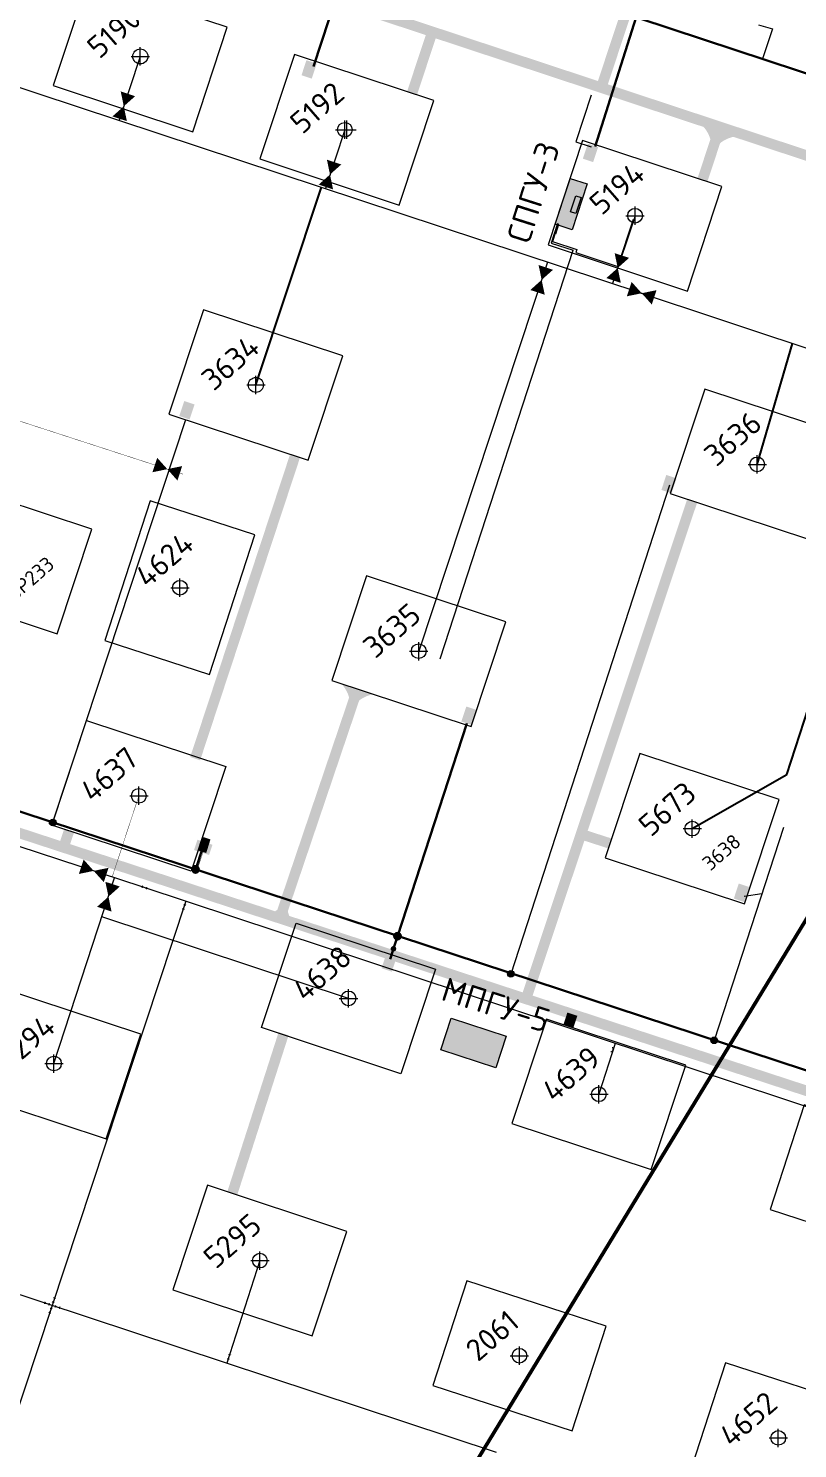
# Model space of a CAD drawing. Header units: millimetres. Extents: x 519 to 9564855, y -810 to 5021775.
# Drawn here: x 9545154 to 9545574, y 4996223 to 4996998 of the extents above; entities that cross this region are included whole.
import ezdxf

# ---------------------------------------------------------------- set-up
doc = ezdxf.new("R2010")
doc.units = ezdxf.units.MM
doc.header["$LTSCALE"] = 2
doc.header["$MEASUREMENT"] = 0
doc.header["$PDMODE"] = 2
doc.header["$PDSIZE"] = 5
doc.linetypes.add('DASHED2', pattern=[9.525, 6.35, -3.175])
for name, color, linetype in [('2003-2004 Supplemental wells', 7, 'Continuous'), ('Existing roads', 41, 'Continuous'), ('OilColl&Flowlines', 3, 'Continuous'), ('Stage 10 wells', 7, 'Continuous'), ('stage 7.frame', 7, 'Continuous'), ('МГ-земельный участок', 7, 'Continuous'), ('Скважины  2018 года', 7, 'Continuous'), ('Скважины 2017г', 221, 'Continuous'), ('Скважины 2019г.', 241, 'Continuous'), ('Скважины на 2016 год.', 40, 'Continuous')]:
    doc.layers.add(name, color=color, linetype=linetype)
for name, color, linetype, lineweight in [('Stage 11.Object 2.Frame&Text', 26, 'Continuous', 53), ('TX_OIL_New FG', 244, 'Continuous', 50), ('TX_OIL_New Steel', 244, 'Continuous', 50), ('WELLS(drilled after 2000y)', 6, 'Continuous', 40), ('Водовод проектируемый', 5, 'Continuous', 60), ('Контур2', 151, 'Continuous', 20), ('неф.коллектор', 94, 'g5_122_n', 30), ('ПСО_TX-OIL-Proect.', 224, 'Continuous', 30), ('Скважины на 2023 год', 201, 'Continuous', 20), ('Скважины на 2024 год-125', 10, 'Continuous', 40), ('Электро', 1, 'Continuous', 30), ('Электроснаб', 1, 'Continuous', 18), ('Электроснабжене', 1, 'Continuous', 18)]:
    doc.layers.add(name, color=color, linetype=linetype, lineweight=lineweight)
doc.styles.add('92051501$0$STANDARD', font='simplex.shx')
doc.styles.add('Elect', font='isocpeur.ttf')
doc.styles.add('GeoApp', font='', dxfattribs={"height": 1})
doc.styles.get('GeoApp').set_extended_font_data('D431', italic=True)
doc.linetypes.add('g5_122_n', pattern='A,1,-1,1.5,-0.3,["Н",GeoApp,S=1,R=0,X=0,Y=-0.5],-1.5,1.5,-1,4,-1,4,-1,3', length=20.8)
doc.linetypes.add('WTR_LINE', pattern='A,0.5,-0.2,["W",92051501$0$STANDARD,S=0.1,R=0,X=-0.1,Y=-0.05],-0.05', length=0.75)

msp = doc.modelspace()

# ---------------------------------------------------------------- hatches: boundary and pattern name
at = {"linetype": 'ByBlock', "lineweight": 0, "ltscale": 80}
for points in [[(9545449.7472, 4996916.23123), (9545441.48432, 4996891.25892), (9545450.82294, 4996888.22462), (9545458.95115, 4996913.24069)], [(9545414.81052, 4996448.457), (9545384.7458, 4996458.22562), (9545379.14667, 4996440.99329), (9545409.2114, 4996431.22467)]]:
    msp.add_hatch(color=1, dxfattribs=at).paths.add_polyline_path(points)
at = {"layer": 'Existing roads', "lineweight": 0}
h = msp.add_hatch(color=256, dxfattribs=at)
h.paths.add_polyline_path([(9545528.20292, 4996934.52913), (9545526.61568, 4996935.12589, 0.155118741), (9545522.08303, 4996944.6629), (9545530.63863, 4996941.90976)])
h.paths.add_polyline_path([(9545529.72862, 4996933.9555), (9545528.20292, 4996934.52913), (9545530.63863, 4996941.90976), (9545539.43456, 4996939.07928, 0.161550784)])
h = msp.add_hatch(color=256, dxfattribs=at)
h.paths.add_polyline_path([(9545331.15884, 4996630.34194), (9545329.5716, 4996630.9387, 0.155118741), (9545325.03895, 4996640.47571), (9545333.59455, 4996637.72257)])
h.paths.add_polyline_path([(9545332.68455, 4996629.76831), (9545331.15884, 4996630.34194), (9545333.59455, 4996637.72257), (9545342.39048, 4996634.89209, 0.161550784)])
h = msp.add_hatch(color=256, dxfattribs=at)
h.paths.add_polyline_path([(9545293.80949, 4996518.78568), (9545295.39673, 4996518.18892, 0.155118741), (9545299.92939, 4996508.65191), (9545291.37379, 4996511.40505)])
h.paths.add_polyline_path([(9545292.28379, 4996519.35931), (9545293.80949, 4996518.78568), (9545291.37379, 4996511.40505), (9545282.57785, 4996514.23553, 0.161550784)])
at = {"layer": 'Скважины 2017г', "linetype": 'ByBlock', "lineweight": 0, "ltscale": 40}
h = msp.add_hatch(color=1, dxfattribs=at)
h.dxf.hatch_style = 1
h.set_gradient(color1=(255, 0, 0), color2=(255, 0, 0), tint=1)
h.paths.add_polyline_path([(9545251.22743, 4996548.313), (9545253.55941, 4996555.7486), (9545249.24056, 4996557.10309), (9545246.90859, 4996549.66748)])
at = {"layer": 'Электро'}
for points in [[(9545303.17571, 4996972.55564), (9545308.78794, 4996970.69865), (9545311.49517, 4996978.88051), (9545305.88293, 4996980.7375)], [(9545456.58267, 4996927.03023), (9545462.1949, 4996925.17324), (9545464.90213, 4996933.3551), (9545459.2899, 4996935.21208)], [(9545390.32062, 4996620.02269), (9545395.93285, 4996618.1657), (9545398.64008, 4996626.34756), (9545393.02785, 4996628.20454)]]:
    msp.add_hatch(color=256, dxfattribs=at).paths.add_polyline_path(points)
at = {"layer": 'Электро', "ltscale": 7.5}
for points in [[(9545252.79079, 4996547.22152), (9545254.64777, 4996552.83376), (9545246.46591, 4996555.54099), (9545244.60893, 4996549.92875)], [(9545346.82433, 4996485.45079), (9545352.43657, 4996483.59381), (9545355.14379, 4996491.77567), (9545349.53156, 4996493.63265)]]:
    msp.add_hatch(color=256, dxfattribs=at).paths.add_polyline_path(points)
at = {"layer": 'Электро'}
h = msp.add_hatch(color=256, dxfattribs=at)
edge = h.paths.add_edge_path()
edge.add_arc((9545245.43773, 4996539.3861), 1.80448, 0, 360)
h = msp.add_hatch(color=256, dxfattribs=at)
edge = h.paths.add_edge_path()
edge.add_arc((9545355.53485, 4996502.90673), 1.80448, 0, 360)
at = {"layer": 'Электроснаб', "lineweight": 0}
for points in [[(9545303.17571, 4996972.55564), (9545308.78794, 4996970.69865), (9545311.49517, 4996978.88051), (9545305.88293, 4996980.7375)], [(9545456.58267, 4996927.03023), (9545462.1949, 4996925.17324), (9545464.90213, 4996933.3551), (9545459.2899, 4996935.21208)], [(9545236.55577, 4996786.65907), (9545242.168, 4996784.80209), (9545244.87523, 4996792.98395), (9545239.26299, 4996794.84093)], [(9545499.36273, 4996746.32521), (9545504.97496, 4996744.46822), (9545507.68219, 4996752.65008), (9545502.06996, 4996754.50706)], [(9545390.32062, 4996620.02269), (9545395.93285, 4996618.1657), (9545398.64008, 4996626.34756), (9545393.02785, 4996628.20454)], [(9545538.86736, 4996523.46141), (9545544.4796, 4996521.60442), (9545547.18682, 4996529.78628), (9545541.57459, 4996531.64326)]]:
    msp.add_hatch(color=1, dxfattribs=at).paths.add_polyline_path(points)
h = msp.add_hatch(color=1, dxfattribs=at)
edge = h.paths.add_edge_path()
edge.add_arc((9545167.53623, 4996564.9532), 1.80448, 0, 360)
at = {"layer": 'Электроснаб', "lineweight": 0, "ltscale": 7.5}
for points in [[(9545252.79079, 4996547.22152), (9545254.64777, 4996552.83376), (9545246.46591, 4996555.54099), (9545244.60893, 4996549.92875)], [(9545346.82433, 4996485.45079), (9545352.43657, 4996483.59381), (9545355.14379, 4996491.77567), (9545349.53156, 4996493.63265)]]:
    msp.add_hatch(color=1, dxfattribs=at).paths.add_polyline_path(points)
at = {"layer": 'Электроснаб', "lineweight": 0}
h = msp.add_hatch(color=1, dxfattribs=at)
edge = h.paths.add_edge_path()
edge.add_arc((9545245.43773, 4996539.3861), 1.80448, 0, 360)
h = msp.add_hatch(color=1, dxfattribs=at)
edge = h.paths.add_edge_path()
edge.add_arc((9545355.53485, 4996502.90673), 1.80448, 0, 360)
h = msp.add_hatch(color=1, dxfattribs=at)
edge = h.paths.add_edge_path()
edge.add_arc((9545417.35439, 4996482.36918), 1.80448, 0, 360)
h = msp.add_hatch(color=1, dxfattribs=at)
edge = h.paths.add_edge_path()
edge.add_arc((9545528.17277, 4996446.15252), 1.80448, 0, 360)
at = {"layer": 'Электроснабжене', "lineweight": 0}
for points in [[(9545303.17571, 4996972.55564), (9545308.78794, 4996970.69865), (9545311.49517, 4996978.88051), (9545305.88293, 4996980.7375)], [(9545456.58267, 4996927.03023), (9545462.1949, 4996925.17324), (9545464.90213, 4996933.3551), (9545459.2899, 4996935.21208)], [(9545236.55577, 4996786.65907), (9545242.168, 4996784.80209), (9545244.87523, 4996792.98395), (9545239.26299, 4996794.84093)], [(9545499.36273, 4996746.32521), (9545504.97496, 4996744.46822), (9545507.68219, 4996752.65008), (9545502.06996, 4996754.50706)], [(9545390.32062, 4996620.02269), (9545395.93285, 4996618.1657), (9545398.64008, 4996626.34756), (9545393.02785, 4996628.20454)], [(9545538.86736, 4996523.46141), (9545544.4796, 4996521.60442), (9545547.18682, 4996529.78628), (9545541.57459, 4996531.64326)]]:
    msp.add_hatch(color=1, dxfattribs=at).paths.add_polyline_path(points)
h = msp.add_hatch(color=1, dxfattribs=at)
edge = h.paths.add_edge_path()
edge.add_arc((9545167.53623, 4996564.9532), 1.80448, 0, 360)
at = {"layer": 'Электроснабжене', "lineweight": 0, "ltscale": 7.5}
for points in [[(9545252.79079, 4996547.22152), (9545254.64777, 4996552.83376), (9545246.46591, 4996555.54099), (9545244.60893, 4996549.92875)], [(9545346.82433, 4996485.45079), (9545352.43657, 4996483.59381), (9545355.14379, 4996491.77567), (9545349.53156, 4996493.63265)]]:
    msp.add_hatch(color=1, dxfattribs=at).paths.add_polyline_path(points)
at = {"layer": 'Электроснабжене', "lineweight": 0}
h = msp.add_hatch(color=1, dxfattribs=at)
edge = h.paths.add_edge_path()
edge.add_arc((9545245.43773, 4996539.3861), 1.80448, 0, 360)
h = msp.add_hatch(color=1, dxfattribs=at)
edge = h.paths.add_edge_path()
edge.add_arc((9545355.53485, 4996502.90673), 1.80448, 0, 360)
h = msp.add_hatch(color=1, dxfattribs=at)
edge = h.paths.add_edge_path()
edge.add_arc((9545417.35439, 4996482.36918), 1.80448, 0, 360)
h = msp.add_hatch(color=1, dxfattribs=at)
edge = h.paths.add_edge_path()
edge.add_arc((9545528.17277, 4996446.15252), 1.80448, 0, 360)

# ---------------------------------------------------------------- linework, layer by layer
at = {"color": 6, "lineweight": 0, "ltscale": 80}
for p, q in [((9545475.68837, 4996868.20752, -1.25267), (9545484.2543, 4996894.09453, 67.01128)), ((9545442.77109, 4996891.60369, 0), (9545439.32787, 4996881.00655, 0)), ((9545442.77109, 4996891.60369, 0), (9545439.32787, 4996881.00655, 0)), ((9545443.09687, 4996891.49784, 0), (9545439.96039, 4996881.84476, 0)), ((9545443.09687, 4996891.49784, 0), (9545439.96039, 4996881.84476, 0)), ((9545439.31368, 4996880.9629, 0), (9545451.20432, 4996877.0994)), ((9545439.96039, 4996881.84476, 0), (9545453.36391, 4996877.48969, 0)), ((9545453.36391, 4996877.48969), (9545452.82019, 4996875.81627)), ((9545378.80855, 4996654.28812), (9545451.2048, 4996877.10085)), ((9545452.82019, 4996875.81627, 0), (9545475.69094, 4996868.20667))]:
    msp.add_line(p, q, dxfattribs=at)
at = {"color": 0, "linetype": 'ByBlock', "lineweight": 0, "ltscale": 80, "elevation": 0}
msp.add_lwpolyline([(9545441.48432, 4996891.25892), (9545449.61253, 4996916.27499), (9545458.95115, 4996913.24069), (9545450.82294, 4996888.22462)], close=True, dxfattribs=at)
at = {"color": 1, "linetype": 'ByBlock', "lineweight": 0, "ltscale": 80}
msp.add_lwpolyline([(9545384.7458, 4996458.22562), (9545414.81052, 4996448.457), (9545409.2114, 4996431.22467), (9545379.14667, 4996440.99329)], close=True, dxfattribs=at)
at = {"layer": '2003-2004 Supplemental wells', "color": 0, "linetype": 'ByBlock', "lineweight": 0}
for points in [[(9545167.88202, 4996966.8776), (9545243.86255, 4996941.73702), (9545262.71798, 4996998.72241), (9545186.73745, 4997023.86299)], [(9545437.58202, 4996879.9776), (9545513.56255, 4996854.83702), (9545532.41798, 4996911.82241), (9545456.43745, 4996936.96299)]]:
    msp.add_lwpolyline(points, close=True, dxfattribs=at)
for centre, radius in [((9545215.3, 4996982.8), 4.0951), ((9545485, 4996895.9), 4)]:
    msp.add_circle(centre, radius, dxfattribs=at)
at = {"layer": '2003-2004 Supplemental wells', "color": 0, "linetype": 'ByBlock', "lineweight": 0, "ltscale": 80}
for p in [(9545215.3, 4996982.8), (9545485, 4996895.9)]:
    msp.add_point(p, dxfattribs=at)
at = {"layer": 'DEFPOINTS', "color": 0, "lineweight": 0, "ltscale": 80}
msp.add_point((9545168.2, 4996433.5), dxfattribs=at)
at = {"layer": 'Existing roads', "lineweight": 0, "const_width": 5.7, "flags": 128}
for points in [[(9544339.8344, 4997338.61555), (9545585.31991, 4996926.50696)], [(9543729.41057, 4997024.58201), (9545588.44798, 4996415.33081)], [(9545363.4109, 4996962.64201), (9545373.70812, 4996993.76253)], [(9545521.77759, 4996915.44312), (9545531.34747, 4996944.36546)], [(9545299.68354, 4996764.96126), (9545245.22205, 4996599.77813)], [(9545516.1816, 4996740.38907), (9545425.58169, 4996468.70601)], [(9545333.75272, 4996637.82186), (9545291.0553, 4996511.626)], [(9545173.08906, 4996550.3756), (9545176.50135, 4996560.46091)], [(9545471.38363, 4996553.508), (9545455.56264, 4996558.61025)]]:
    msp.add_lwpolyline(points, dxfattribs=at)
at = {"layer": 'Existing roads', "color": 8, "lineweight": 0, "const_width": 5.7, "flags": 128}
for points in [[(9545450.83933, 4996460.42848), (9545448.67966, 4996453.90728)], [(9545293.42304, 4996449.72205), (9545265.41149, 4996362.59932)]]:
    msp.add_lwpolyline(points, dxfattribs=at)
at = {"layer": 'OilColl&Flowlines', "lineweight": 0}
for p, q in [((9544570.72807, 4997157.49715, 0), (9545488.65414, 4996853.63806, 0)), ((9545215.3, 4996982.8), (9545203.76669, 4996947.94374, 0)), ((9545485, 4996895.9), (9545472.75747, 4996858.9003, 0)), ((9545481.84998, 4996855.89043, 0), (9545786.76876, 4996754.44446, -51.9926))]:
    msp.add_line(p, q, dxfattribs=at)
at = {"layer": 'OilColl&Flowlines', "linetype": 'ByBlock', "lineweight": 0}
msp.add_line((9545437.32308, 4996870.63007, 0), (9545367.1, 4996658.4), dxfattribs=at)
at = {"layer": 'OilColl&Flowlines', "linetype": 'ByBlock', "lineweight": 0, "ltscale": 25}
for p, q in [((9545057.55154, 4996581.9812, 0), (9545216.14878, 4996529.9547, -25.9963)), ((9545168.2, 4996433.5), (9545201.30187, 4996534.80123, 0))]:
    msp.add_line(p, q, dxfattribs=at)
at = {"layer": 'OilColl&Flowlines', "linetype": 'ByBlock', "lineweight": 0, "ltscale": 200, "const_width": 0.2, "elevation": 0}
msp.add_lwpolyline([(9544184.05278, 4997097.80585), (9545238.61167, 4996754.92925)], dxfattribs=at)
at = {"layer": 'OilColl&Flowlines', "lineweight": 0}
for points in [[(9545204.62037, 4996963.69662, 0), (9545212.47748, 4996961.09684, 0), (9545206.29746, 4996955.59228, 0)], [(9545200.11743, 4996950.08771, 0), (9545206.29746, 4996955.59228, 0), (9545207.97454, 4996947.48794, 0)], [(9545317.03877, 4996926.483), (9545324.89588, 4996923.88322), (9545318.71586, 4996918.37866)], [(9545312.53583, 4996912.87409), (9545318.71586, 4996918.37866), (9545320.39294, 4996910.27432)], [(9545473.8952, 4996875.51165, 0), (9545481.75231, 4996872.91187, 0), (9545475.57228, 4996867.40731, 0)], [(9545469.39226, 4996861.90274, 0), (9545475.57228, 4996867.40731, 0), (9545477.24936, 4996859.30297, 0)], [(9545480.5498, 4996851.96098, 0), (9545483.14957, 4996859.81808, 0), (9545488.65414, 4996853.63806, 0)], [(9545494.15871, 4996847.45804, 0), (9545488.65414, 4996853.63806, 0), (9545496.75848, 4996855.31514, 0)], [(9545221.92057, 4996755.99953, 0), (9545224.52034, 4996763.85664, 0), (9545230.02491, 4996757.67661, 0)], [(9545235.52947, 4996751.49659, 0), (9545230.02491, 4996757.67661, 0), (9545238.12925, 4996759.3537, 0)], [(9545184.39331, 4996544.74412, 4.30228), (9545189.89788, 4996538.5641, 4.30228), (9545181.79354, 4996536.88702, 4.30228)], [(9545198.00222, 4996540.24118, 4.30228), (9545195.40245, 4996532.38408, 4.30228), (9545189.89788, 4996538.5641, 4.30228)], [(9545204.11697, 4996530.00816, 0), (9545197.93695, 4996524.50359, 0), (9545196.25986, 4996532.60793, 0)], [(9545199.61403, 4996516.39925, 0), (9545191.75692, 4996518.99903, 0), (9545197.93695, 4996524.50359, 0)]]:
    msp.add_solid(points, dxfattribs=at)
at = {"layer": 'OilColl&Flowlines', "linetype": 'ByBlock', "lineweight": 0}
for points in [[(9545432.42796, 4996869.00875, 0), (9545440.28506, 4996866.40898, 0), (9545434.10504, 4996860.90441, 0)], [(9545427.92502, 4996855.39985, 0), (9545434.10504, 4996860.90441, 0), (9545435.78212, 4996852.80007, 0)]]:
    msp.add_solid(points, dxfattribs=at)
at = {"layer": 'Stage 10 wells', "color": 0, "linetype": 'ByBlock', "lineweight": 0}
msp.add_lwpolyline([(9545120.78202, 4996417.57759), (9545196.76255, 4996392.43701), (9545215.61798, 4996449.42241), (9545139.63745, 4996474.56299)], close=True, dxfattribs=at)
msp.add_circle((9545168.2, 4996433.5), 4, dxfattribs=at)
msp.add_point((9545168.2, 4996433.5), dxfattribs=at)
at = {"layer": 'stage 7.frame', "color": 0, "linetype": 'ByBlock', "lineweight": 0}
msp.add_lwpolyline([(9545319.68202, 4996642.4776), (9545395.66255, 4996617.33702), (9545414.51798, 4996674.32241), (9545338.53745, 4996699.46299)], close=True, dxfattribs=at)
msp.add_circle((9545367.1, 4996658.4), 4, dxfattribs=at)
at = {"layer": 'stage 7.frame', "color": 0, "linetype": 'ByBlock', "lineweight": 0, "ltscale": 80}
msp.add_point((9545367.1, 4996658.4), dxfattribs=at)
at = {"layer": 'TX_OIL_New FG', "color": 3, "linetype": 'ByBlock', "lineweight": 0, "ltscale": 1.5}
for p, q in [((9545474.1857, 4996444.39841, -332.10318), (9545465.3, 4996416.7, -719.74935)), ((9545280.5, 4996326, -25.9963), (9545262.55302, 4996270.05584, -713.32347))]:
    msp.add_line(p, q, dxfattribs=at)
at = {"layer": 'TX_OIL_New Steel', "color": 3, "linetype": 'ByBlock', "lineweight": 0, "ltscale": 1.5}
for p, q in [((9545216.14878, 4996529.9547, -25.9963), (9545664.1593, 4996381.7611, -27.6811)), ((9545240.16587, 4996522.00082, -26.01996), (9545055.8008, 4995964.78536, 559.15513)), ((9545125.9548, 4996315.2939, -51.4517), (9545409.24565, 4996221.54277))]:
    msp.add_line(p, q, dxfattribs=at)
at = {"layer": 'WELLS(drilled after 2000y)', "color": 1, "lineweight": 0}
msp.add_line((9545441.75001, 4996885.97645, 0), (9545443.50132, 4996891.36642, 0), dxfattribs=at)
at = {"layer": 'Водовод проектируемый', "color": 252, "linetype": 'WTR_LINE', "lineweight": 0, "ltscale": 25, "true_color": 0x939598}
for p, q in [((9545461.02843, 4996961.72055, -81.90426), (9545452.71586, 4996936.1371, -81.90426)), ((9545452.71586, 4996936.1371, -81.90426), (9545461.06989, 4996933.42266, 0))]:
    msp.add_line(p, q, dxfattribs=at)
at = {"layer": 'Контур2', "color": 7, "lineweight": 0, "elevation": 0}
msp.add_lwpolyline([(9545449.91075, 4996898.10955), (9545452.74843, 4996906.84306), (9545455.59632, 4996905.91773), (9545452.75863, 4996897.18422)], close=True, dxfattribs=at)
at = {"layer": 'МГ-земельный участок', "color": 0, "linetype": 'DASHED2', "lineweight": 25, "ltscale": 5, "const_width": 2}
msp.add_lwpolyline([(9522167.80801, 4999999.48247), (9521654, 5002362), (9522840, 5002532), (9525642, 5002155), (9528521, 5002235), (9531281, 5003464), (9533105, 5001043), (9546614, 4998215), (9544978, 4995525), (9543652, 4996420), (9539605, 4995735), (9529554.6705, 4998798.09585), (9529554.71722, 4998845.23995), (9529525.402, 4998845.269), (9529525.36994, 4998882.97318), (9529309.91997, 4998882.84552), (9526935, 5000017), (9526935, 4999132), (9522906, 5001105), (9522683.367, 5000265.06642), (9522496, 5000315)], close=True, dxfattribs=at)
at = {"layer": 'неф.коллектор', "lineweight": 0, "ltscale": 5}
for points, elevation in [([(9545167.7226, 4996303.04536, 1.6, 0, 0), (9545168.18025, 4996304.45386, 0, 1.6, 0), (9545168.63825, 4996305.86344, 1.6, 1.6, 0)], 203.53326), ([(9545163.00641, 4996303.01448, 1.6, 0, 0), (9545164.41491, 4996302.55683, 0, 1.6, 0), (9545165.8245, 4996302.09883, 1.6, 1.6, 0)], -51.4517), ([(9545165.84339, 4996297.34707, 1.6, 0, 0), (9545166.30104, 4996298.75556, 0, 1.6, 0), (9545166.75904, 4996300.16515, 1.6, 1.6, 0)], 208.42717), ([(9545168.81072, 4996301.09223, 1.6, 0, 0), (9545170.21922, 4996300.63458, 0, 1.6, 0), (9545171.6288, 4996300.17658, 1.6, 1.6, 0)], -51.4517)]:
    msp.add_lwpolyline(points, format="xyseb", dxfattribs=dict(at, elevation=elevation))
at = {"layer": 'неф.коллектор', "color": 3, "lineweight": 0, "ltscale": 5, "elevation": -713.32347}
msp.add_lwpolyline([(9545263.16505, 4996272.03381, 1.6, 0, 0), (9545263.6227, 4996273.4423, 0, 1.6, 0), (9545264.0807, 4996274.85189, 1.6, 1.6, 0)], format="xyseb", dxfattribs=at)
at = {"layer": 'ПСО_TX-OIL-Proect.', "color": 116, "lineweight": 0, "ltscale": 5, "true_color": 0x136734}
for points, elevation in [([(9545216.14878, 4996529.9547, 1.6, 0, 0), (9545217.55728, 4996529.49706, 0, 1.6, 0), (9545218.96686, 4996529.03905, 1.6, 1.6, 0)], -25.9963), ([(9545238.68351, 4996517.4953, 1.6, 0, 0), (9545239.14116, 4996518.9038, 0, 1.6, 0), (9545239.59916, 4996520.31339, 1.6, 1.6, 0)], -22.76753)]:
    msp.add_lwpolyline(points, format="xyseb", dxfattribs=dict(at, elevation=elevation))
at = {"layer": 'ПСО_TX-OIL-Proect.', "color": 3, "lineweight": 0, "ltscale": 5, "elevation": -332.10318}
msp.add_lwpolyline([(9545472.26455, 4996439.50644, 1.6, 0, 0), (9545472.7222, 4996440.91494, 0, 1.6, 0), (9545473.18021, 4996442.32452, 1.6, 1.6, 0)], format="xyseb", dxfattribs=at)
at = {"layer": 'Скважины  2018 года', "color": 3, "linetype": 'ByBlock', "lineweight": 0, "ltscale": 50}
msp.add_line((9545326.8, 4996942.8), (9545316.18409, 4996910.73045), dxfattribs=at)
at = {"layer": 'Скважины  2018 года', "color": 3, "linetype": 'ByBlock', "lineweight": -2, "ltscale": 50}
for p, q in [((9545278.3, 4996803.6), (9545314.00225, 4996911.4527)), ((9545551.6, 4996760.3), (9545570.94991, 4996826.24703, -15.19269)), ((9545567.79773, 4996591.20865), (9545636.79835, 4996804.33936, -26.4207)), ((9545516.2, 4996561.6), (9545567.79773, 4996591.20865))]:
    msp.add_line(p, q, dxfattribs=at)
at = {"layer": 'Скважины  2018 года', "color": 41, "linetype": 'ByBlock', "lineweight": 0, "ltscale": 50, "const_width": 5.7}
msp.add_lwpolyline([(9545484.69794, 4997020.50576), (9545467.22097, 4996967.67103)], dxfattribs=at)
at = {"layer": 'Скважины  2018 года', "color": 0, "linetype": 'ByBlock', "lineweight": 0}
for points in [[(9545280.49664, 4996926.89649), (9545356.44031, 4996901.74576), (9545375.30336, 4996958.70351), (9545299.35969, 4996983.85424)], [(9545230.9178, 4996787.63358), (9545306.89478, 4996762.58368), (9545325.6822, 4996819.56642), (9545249.70522, 4996844.61632)], [(9545504.2178, 4996744.33358), (9545580.19478, 4996719.28368), (9545598.9822, 4996776.26642), (9545523.00522, 4996801.31632)], [(9545468.79664, 4996545.69649), (9545544.74031, 4996520.54576), (9545563.60336, 4996577.50351), (9545487.65969, 4996602.65424)]]:
    msp.add_lwpolyline(points, close=True, dxfattribs=at)
for centre, radius in [((9545326.8, 4996942.8), 4), ((9545278.3, 4996803.6), 4.095), ((9545551.6, 4996760.3), 4), ((9545516.2, 4996561.6), 4)]:
    msp.add_circle(centre, radius, dxfattribs=at)
for p in [(9545326.8, 4996942.8), (9545278.3, 4996803.6), (9545551.6, 4996760.3), (9545516.2, 4996561.6)]:
    msp.add_point(p, dxfattribs=at)
at = {"layer": 'Скважины  2018 года', "color": 1, "linetype": 'ByBlock', "lineweight": 0, "ltscale": 50}
msp.add_point((9545327.9, 4996942.8), dxfattribs=at)
at = {"layer": 'Скважины 2017г', "color": 0, "linetype": 'ByBlock', "lineweight": 0}
for points in [[(9545167.08202, 4996563.57759), (9545185.93745, 4996620.56299), (9545261.91798, 4996595.42241), (9545243.06255, 4996538.43701), (9545167.08202, 4996563.57759)], [(9545281.38202, 4996453.07759), (9545300.23745, 4996510.06299), (9545376.21798, 4996484.92241), (9545357.36255, 4996427.93701), (9545281.38202, 4996453.07759)]]:
    msp.add_lwpolyline(points, dxfattribs=at)
at = {"layer": 'Скважины 2017г', "color": 3, "linetype": 'ByBlock', "lineweight": 0, "ltscale": 5, "const_width": 0.2}
msp.add_lwpolyline([(9545214.5, 4996579.5), (9545199.96528, 4996535.26357)], dxfattribs=at)
at = {"layer": 'Скважины 2017г', "color": 1, "linetype": 'ByBlock', "lineweight": 0, "ltscale": 40, "const_width": 0.2, "elevation": 0}
msp.add_lwpolyline([(9545246.25593, 4996539.16862), (9545250.40789, 4996551.43195), (9545250.40789, 4996551.43195)], dxfattribs=at)
at = {"layer": 'Скважины 2017г', "color": 3, "linetype": 'ByBlock', "lineweight": 0, "ltscale": 5}
msp.add_lwpolyline([(9545328.8, 4996469), (9545194.32792, 4996513.45893)], dxfattribs=at)
at = {"layer": 'Скважины 2017г', "color": 0, "linetype": 'ByBlock', "lineweight": 0}
for centre in [(9545214.5, 4996579.5), (9545328.8, 4996469)]:
    msp.add_circle(centre, 4, dxfattribs=at)
for p in [(9545214.5, 4996579.5), (9545328.8, 4996469)]:
    msp.add_point(p, dxfattribs=at)
at = {"layer": 'Скважины 2019г.', "color": 0, "linetype": 'ByBlock', "lineweight": 0}
for points in [[(9545417.89664, 4996400.79649), (9545493.84031, 4996375.64576), (9545512.70336, 4996432.60351), (9545436.75969, 4996457.75424)], [(9545233.09664, 4996310.09649), (9545309.04031, 4996284.94576), (9545327.90336, 4996341.90351), (9545251.95969, 4996367.05424)]]:
    msp.add_lwpolyline(points, close=True, dxfattribs=at)
for centre in [(9545465.3, 4996416.7), (9545280.5, 4996326)]:
    msp.add_circle(centre, 4, dxfattribs=at)
for p in [(9545465.3, 4996416.7), (9545280.5, 4996326)]:
    msp.add_point(p, dxfattribs=at)
at = {"layer": 'Скважины на 2016 год.', "color": 254, "lineweight": 0, "true_color": 0xfeeab9}
msp.add_lwpolyline([(9545093.98202, 4996693.07759), (9545169.96255, 4996667.93701), (9545188.81798, 4996724.92241), (9545112.83745, 4996750.06299)], close=True, dxfattribs=at)
at = {"layer": 'Скважины на 2023 год', "color": 0, "linetype": 'ByBlock', "lineweight": 0}
for points in [[(9545558.60241, 4996353.84789), (9545634.68693, 4996329.12653), (9545653.22795, 4996386.18992), (9545577.14343, 4996410.91128)], [(9545374.70241, 4996257.94789), (9545450.78693, 4996233.22653), (9545469.32795, 4996290.28992), (9545393.24343, 4996315.01128)], [(9545515.80241, 4996213.14789), (9545591.88693, 4996188.42653), (9545610.42795, 4996245.48992), (9545534.34343, 4996270.21128)]]:
    msp.add_lwpolyline(points, close=True, dxfattribs=at)
for centre in [(9545422, 4996274.1), (9545563.1, 4996229.3)]:
    msp.add_circle(centre, 4, dxfattribs=at)
for p in [(9545422, 4996274.1), (9545563.1, 4996229.3)]:
    msp.add_point(p, dxfattribs=at)
at = {"layer": 'Скважины на 2024 год-125', "color": 0, "linetype": 'ByBlock', "lineweight": 0}
msp.add_lwpolyline([(9545253.07102, 4996645.68723), (9545277.79238, 4996721.77175), (9545220.72898, 4996740.31277), (9545196.00762, 4996664.22825)], close=True, dxfattribs=at)
msp.add_circle((9545236.9, 4996693), 4, dxfattribs=at)
msp.add_point((9545236.9, 4996693), dxfattribs=at)
at = {"layer": 'Электро'}
for p, q in [((9545334.77664, 4997053.76958, 0), (9545309.80061, 4996977.37669)), ((9545487.11451, 4997003.6887, 0), (9546128.4015, 4996791.6855, 0))]:
    msp.add_line(p, q, dxfattribs=at)
at = {"layer": 'Электро', "ltscale": 7.5}
for p, q in [((9545485.56014, 4997004.19969, 0), (9545463.20787, 4996933.72862)), ((9544554.07698, 4996767.02931, 0), (9545649.64815, 4996406.13732, 0)), ((9545393.30062, 4996618.93808, 0), (9545355.47706, 4996502.7292, 0)), ((9545249.12692, 4996550.74056), (9545245.37995, 4996539.20857)), ((9545355.53485, 4996502.90673, 0), (9545351.46654, 4996490.38579, 0))]:
    msp.add_line(p, q, dxfattribs=at)
at = {"layer": 'Электро', "color": 1, "linetype": 'ByBlock', "lineweight": 0, "ltscale": 50}
for p, q in [((9545552.32769, 4997000), (9545559.93088, 4996997.78704)), ((9545559.93088, 4996997.78704), (9545554.51565, 4996981.40654, 0))]:
    msp.add_line(p, q, dxfattribs=at)
at = {"layer": 'Электро', "ltscale": 7.5, "const_width": 1.5, "elevation": 0}
msp.add_lwpolyline([(9545352.60314, 4996496.31091, 1), (9545354.02972, 4996495.84738, 1)], format="xyb", close=True, dxfattribs=at)
at = {"layer": 'Электро'}
for centre in [(9545245.43773, 4996539.3861), (9545355.53485, 4996502.90673, 0)]:
    msp.add_circle(centre, 1.80448, dxfattribs=at)
at = {"layer": 'Электроснаб', "color": 1, "lineweight": 0, "ltscale": 7.5}
for p, q in [((9544554.07698, 4996767.02931, 0), (9545649.64815, 4996406.13732, 0)), ((9545393.30062, 4996618.93808, 0), (9545355.47706, 4996502.7292, 0)), ((9545249.12692, 4996550.74056), (9545245.37995, 4996539.20857)), ((9545355.53485, 4996502.90673, 0), (9545351.46654, 4996490.38579, 0))]:
    msp.add_line(p, q, dxfattribs=at)
at = {"layer": 'Электроснаб', "color": 1, "lineweight": 0, "ltscale": 7.5, "const_width": 1.5, "elevation": 0}
msp.add_lwpolyline([(9545352.60314, 4996496.31091, 1), (9545354.02972, 4996495.84738, 1)], format="xyb", close=True, dxfattribs=at)
at = {"layer": 'Электроснаб', "color": 1, "lineweight": 0}
for centre in [(9545167.53623, 4996564.9532), (9545245.43773, 4996539.3861), (9545355.53485, 4996502.90673, 0), (9545417.35439, 4996482.36918, 0), (9545528.17277, 4996446.15252, 0)]:
    msp.add_circle(centre, 1.80448, dxfattribs=at)
at = {"layer": 'Электроснабжене', "color": 1, "lineweight": 0, "ltscale": 7.5}
for p, q in [((9545239.97218, 4996784.65106, 0), (9545167.47844, 4996564.77567)), ((9544554.07698, 4996767.02931, 0), (9545649.64815, 4996406.13732, 0)), ((9545503.7468, 4996749.00842), (9545417.2966, 4996482.19164, 0)), ((9545393.30062, 4996618.93808, 0), (9545355.47706, 4996502.7292, 0)), ((9545565.93855, 4996562.18387, 0), (9545528.11498, 4996445.97499, 0)), ((9545249.12692, 4996550.74056), (9545245.37995, 4996539.20857)), ((9545544.42467, 4996524.76502, 0), (9545554.21545, 4996526.17513, 0))]:
    msp.add_line(p, q, dxfattribs=at)
at = {"layer": 'Электроснабжене', "color": 1, "lineweight": 0, "ltscale": 7.5, "const_width": 1.5, "elevation": 0}
msp.add_lwpolyline([(9545352.60314, 4996496.31091, 1), (9545354.02972, 4996495.84738, 1)], format="xyb", close=True, dxfattribs=at)
at = {"layer": 'Электроснабжене', "color": 1, "lineweight": 0}
for centre in [(9545167.53623, 4996564.9532), (9545245.43773, 4996539.3861), (9545355.53485, 4996502.90673, 0), (9545417.35439, 4996482.36918, 0), (9545528.17277, 4996446.15252, 0)]:
    msp.add_circle(centre, 1.80448, dxfattribs=at)

# ---------------------------------------------------------------- texts
at = {"layer": '2003-2004 Supplemental wells', "color": 0, "linetype": 'ByBlock', "lineweight": 0, "style": 'Elect'}
for s, p in [('5190', (9545192.95719, 4996980.99765)), ('5194', (9545466.80879, 4996895.65001))]:
    msp.add_text(s, height=12, rotation=41, dxfattribs=at).set_placement(p)
at = {"layer": 'Stage 10 wells', "color": 0, "linetype": 'ByBlock', "lineweight": 0, "style": 'Elect'}
msp.add_text('5294', height=12, rotation=41, dxfattribs=at).set_placement((9545143.80821, 4996429.18077))
at = {"layer": 'Stage 11.Object 2.Frame&Text', "color": 5, "lineweight": 0, "style": 'Elect'}
for s, rotation, p in [('CПГУ-3', 72.36259883, (9545427.14959, 4996879.65119, -10.78156)), ('МПГУ-5', 342.36259877, (9545378.52068, 4996468.3632, 21.89522))]:
    msp.add_text(s, height=13.005167, rotation=rotation, dxfattribs=at).set_placement(p)
at = {"layer": 'stage 7.frame', "color": 0, "linetype": 'ByBlock', "lineweight": 0, "style": 'Elect'}
msp.add_text('3635', height=12, rotation=41, dxfattribs=at).set_placement((9545343.40346, 4996653.89642))
at = {"layer": 'Скважины  2018 года', "color": 0, "linetype": 'ByBlock', "lineweight": 0, "style": 'Elect'}
for s, p in [('5192', (9545303.61162, 4996939.85526)), ('3634', (9545255.32479, 4996799.86192)), ('3636', (9545529.32718, 4996758.50394)), ('5673', (9545493.58303, 4996556.59838))]:
    msp.add_text(s, height=12, rotation=41, dxfattribs=at).set_placement(p)
at = {"layer": 'Скважины 2017г', "color": 0, "linetype": 'ByBlock', "lineweight": 0, "style": 'Elect'}
for s, p in [('4637', (9545189.22591, 4996575.36646)), ('4638', (9545305.03717, 4996466.69499))]:
    msp.add_text(s, height=12, rotation=41, dxfattribs=at).set_placement(p)
at = {"layer": 'Скважины 2019г.', "color": 252, "linetype": 'ByBlock', "lineweight": 0, "true_color": 0x939598, "style": 'Elect'}
msp.add_text('3638', height=8, rotation=41, dxfattribs=at).set_placement((9545526.07333, 4996538.14856))
at = {"layer": 'Скважины 2019г.', "color": 0, "linetype": 'ByBlock', "lineweight": 0, "style": 'Elect'}
for s, p in [('4639', (9545440.89516, 4996411.76928)), ('5295', (9545256.39516, 4996320.86928))]:
    msp.add_text(s, height=12, rotation=41, dxfattribs=at).set_placement(p)
at = {"layer": 'Скважины на 2016 год.', "color": 254, "lineweight": 0, "true_color": 0xfeeab9, "style": 'Elect'}
msp.add_text('ADP233', height=8, rotation=41, dxfattribs=at).set_placement((9545140.90413, 4996680.07107))
at = {"layer": 'Скважины на 2023 год', "color": 0, "linetype": 'ByBlock', "lineweight": 0, "style": 'Elect'}
for s, p in [('2061', (9545399.35969, 4996270.36924)), ('4652', (9545537.5699, 4996223.67185))]:
    msp.add_text(s, height=12, rotation=41, dxfattribs=at).set_placement(p)
at = {"layer": 'Скважины на 2024 год-125', "color": 0, "linetype": 'ByBlock', "lineweight": 0, "style": 'Elect'}
msp.add_text('4624', height=12, rotation=41, dxfattribs=at).set_placement((9545219.1774, 4996692.33591, 0))

doc.saveas('drawing.dxf')
